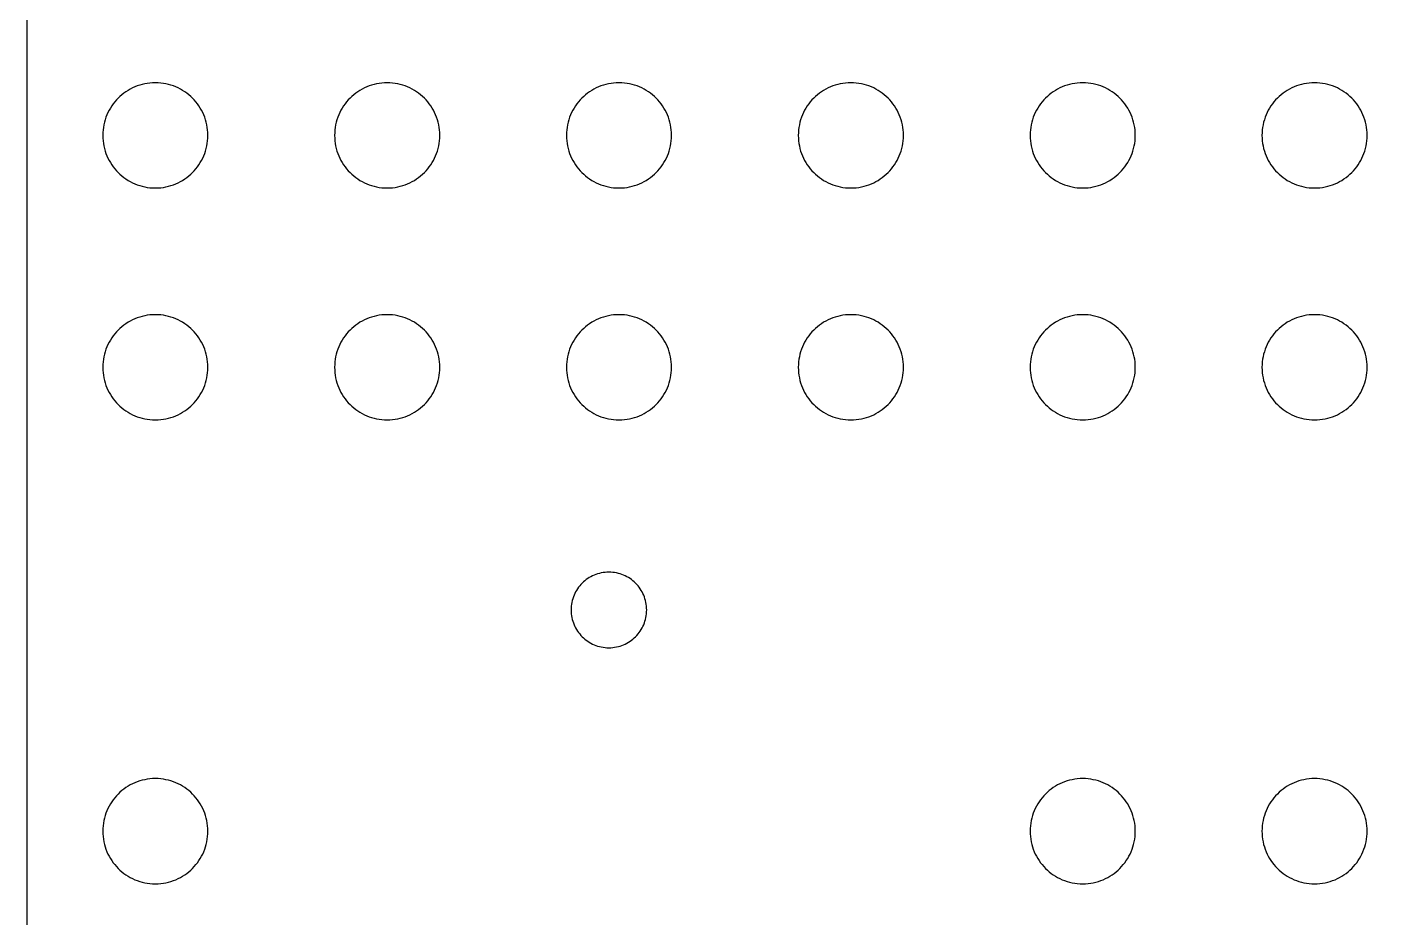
# Model space of a CAD drawing. Extents: x 90 to 207, y -141 to -38.
# Drawn here: x 90.46 to 132.01, y -92.12 to -65.04 of the extents above; entities that cross this region are included whole.
import ezdxf

# ---------------------------------------------------------------- set-up
doc = ezdxf.new("R2010")
doc.units = 0
doc.layers.add('LIVELLO_1', color=7, linetype='CONTINUOUS')

# ---------------------------------------------------------------- blocks, each defined once
blk = doc.blocks.new('BLOCK_4')
at = {"layer": 'LIVELLO_1', "color": 250}
for points in [[(95.955, -89.489), (95.955, -89.6), (95.944, -89.708), (95.923, -89.812), (95.902, -89.916), (95.87, -90.016), (95.83, -90.112), (95.789, -90.208), (95.74, -90.299), (95.682, -90.384), (95.625, -90.469), (95.559, -90.548), (95.487, -90.621), (95.414, -90.693), (95.335, -90.759), (95.25, -90.816), (95.165, -90.874), (95.074, -90.923), (94.978, -90.964), (94.883, -91.004), (94.782, -91.035), (94.678, -91.057), (94.574, -91.078), (94.466, -91.089), (94.355, -91.089), (94.245, -91.089), (94.137, -91.078), (94.033, -91.057), (93.929, -91.035), (93.828, -91.004), (93.733, -90.964), (93.637, -90.923), (93.546, -90.874), (93.461, -90.816), (93.376, -90.759), (93.296, -90.693), (93.224, -90.621), (93.152, -90.548), (93.086, -90.469), (93.029, -90.384), (92.971, -90.299), (92.922, -90.208), (92.881, -90.112), (92.841, -90.016), (92.809, -89.916), (92.788, -89.812), (92.767, -89.708), (92.755, -89.6), (92.755, -89.489), (92.755, -89.379), (92.767, -89.271), (92.788, -89.167), (92.809, -89.063), (92.841, -88.962), (92.881, -88.866), (92.922, -88.771), (92.971, -88.68), (93.029, -88.595), (93.086, -88.51), (93.152, -88.43), (93.224, -88.358), (93.296, -88.286), (93.376, -88.22), (93.461, -88.163), (93.546, -88.105), (93.637, -88.055), (93.733, -88.015), (93.828, -87.975), (93.929, -87.943), (94.033, -87.922), (94.137, -87.9), (94.245, -87.889), (94.355, -87.889), (94.466, -87.889), (94.574, -87.9), (94.678, -87.922), (94.782, -87.943), (94.883, -87.975), (94.978, -88.015), (95.074, -88.055), (95.165, -88.105), (95.25, -88.163), (95.335, -88.22), (95.414, -88.286), (95.487, -88.358), (95.559, -88.43), (95.625, -88.51), (95.682, -88.595), (95.74, -88.68), (95.789, -88.771), (95.83, -88.866), (95.87, -88.962), (95.902, -89.063), (95.923, -89.167), (95.944, -89.271), (95.955, -89.379), (95.955, -89.489)], [(124.178, -89.489), (124.178, -89.6), (124.166, -89.708), (124.145, -89.812), (124.124, -89.916), (124.092, -90.016), (124.052, -90.112), (124.011, -90.208), (123.962, -90.299), (123.904, -90.384), (123.847, -90.469), (123.781, -90.548), (123.709, -90.621), (123.637, -90.693), (123.557, -90.759), (123.472, -90.816), (123.387, -90.874), (123.296, -90.923), (123.2, -90.964), (123.105, -91.004), (123.004, -91.035), (122.9, -91.057), (122.796, -91.078), (122.688, -91.089), (122.578, -91.089), (122.467, -91.089), (122.359, -91.078), (122.255, -91.057), (122.151, -91.035), (122.051, -91.004), (121.955, -90.964), (121.859, -90.923), (121.768, -90.874), (121.683, -90.816), (121.598, -90.759), (121.519, -90.693), (121.446, -90.621), (121.374, -90.548), (121.308, -90.469), (121.251, -90.384), (121.193, -90.299), (121.144, -90.208), (121.103, -90.112), (121.063, -90.016), (121.031, -89.916), (121.01, -89.812), (120.989, -89.708), (120.978, -89.6), (120.978, -89.489), (120.978, -89.379), (120.989, -89.271), (121.01, -89.167), (121.031, -89.063), (121.063, -88.962), (121.103, -88.866), (121.144, -88.771), (121.193, -88.68), (121.251, -88.595), (121.308, -88.51), (121.374, -88.43), (121.446, -88.358), (121.519, -88.286), (121.598, -88.22), (121.683, -88.163), (121.768, -88.105), (121.859, -88.055), (121.955, -88.015), (122.051, -87.975), (122.151, -87.943), (122.255, -87.922), (122.359, -87.9), (122.467, -87.889), (122.578, -87.889), (122.688, -87.889), (122.796, -87.9), (122.9, -87.922), (123.004, -87.943), (123.105, -87.975), (123.2, -88.015), (123.296, -88.055), (123.387, -88.105), (123.472, -88.163), (123.557, -88.22), (123.637, -88.286), (123.709, -88.358), (123.781, -88.43), (123.847, -88.51), (123.904, -88.595), (123.962, -88.68), (124.011, -88.771), (124.052, -88.866), (124.092, -88.962), (124.124, -89.063), (124.145, -89.167), (124.166, -89.271), (124.178, -89.379), (124.178, -89.489)], [(131.233, -89.489), (131.233, -89.6), (131.222, -89.708), (131.201, -89.812), (131.179, -89.916), (131.148, -90.016), (131.107, -90.112), (131.067, -90.208), (131.017, -90.299), (130.96, -90.384), (130.902, -90.469), (130.837, -90.548), (130.765, -90.621), (130.692, -90.693), (130.613, -90.759), (130.528, -90.816), (130.443, -90.874), (130.352, -90.923), (130.256, -90.964), (130.16, -91.004), (130.06, -91.035), (129.956, -91.057), (129.851, -91.078), (129.744, -91.089), (129.633, -91.089), (129.523, -91.089), (129.415, -91.078), (129.311, -91.057), (129.207, -91.035), (129.106, -91.004), (129.01, -90.964), (128.915, -90.923), (128.824, -90.874), (128.739, -90.816), (128.654, -90.759), (128.574, -90.693), (128.502, -90.621), (128.429, -90.548), (128.364, -90.469), (128.306, -90.384), (128.249, -90.299), (128.199, -90.208), (128.159, -90.112), (128.118, -90.016), (128.087, -89.916), (128.066, -89.812), (128.044, -89.708), (128.033, -89.6), (128.033, -89.489), (128.033, -89.379), (128.044, -89.271), (128.066, -89.167), (128.087, -89.063), (128.118, -88.962), (128.159, -88.866), (128.199, -88.771), (128.249, -88.68), (128.306, -88.595), (128.364, -88.51), (128.429, -88.43), (128.502, -88.358), (128.574, -88.286), (128.654, -88.22), (128.739, -88.163), (128.824, -88.105), (128.915, -88.055), (129.01, -88.015), (129.106, -87.975), (129.207, -87.943), (129.311, -87.922), (129.415, -87.9), (129.523, -87.889), (129.633, -87.889), (129.744, -87.889), (129.851, -87.9), (129.956, -87.922), (130.06, -87.943), (130.16, -87.975), (130.256, -88.015), (130.352, -88.055), (130.443, -88.105), (130.528, -88.163), (130.613, -88.22), (130.692, -88.286), (130.765, -88.358), (130.837, -88.43), (130.902, -88.51), (130.96, -88.595), (131.017, -88.68), (131.067, -88.771), (131.107, -88.866), (131.148, -88.962), (131.179, -89.063), (131.201, -89.167), (131.222, -89.271), (131.233, -89.379), (131.233, -89.489)]]:
    blk.add_open_spline(points, degree=3, knots=[0, 0, 0, 0, 1, 1, 1, 2, 2, 2, 3, 3, 3, 4, 4, 4, 5, 5, 5, 6, 6, 6, 7, 7, 7, 8, 8, 8, 9, 9, 9, 10, 10, 10, 11, 11, 11, 12, 12, 12, 13, 13, 13, 14, 14, 14, 15, 15, 15, 16, 16, 16, 17, 17, 17, 18, 18, 18, 19, 19, 19, 20, 20, 20, 21, 21, 21, 22, 22, 22, 23, 23, 23, 24, 24, 24, 25, 25, 25, 26, 26, 26, 27, 27, 27, 28, 28, 28, 29, 29, 29, 30, 30, 30, 31, 31, 31, 32, 32, 32, 32], dxfattribs=at)

msp = doc.modelspace()

# ---------------------------------------------------------------- linework, layer by layer
at = {"layer": 'LIVELLO_1', "color": 250}
for points, knots in [([(206.541, -60.171), (206.541, -59.484), (206.471, -58.812), (206.337, -58.163), (206.203, -57.513), (206.006, -56.886), (205.752, -56.288), (205.498, -55.691), (205.187, -55.122), (204.827, -54.59), (204.467, -54.058), (204.056, -53.562), (203.603, -53.109), (203.15, -52.656), (202.654, -52.246), (202.122, -51.885), (201.59, -51.525), (201.021, -51.214), (200.424, -50.96), (199.826, -50.706), (199.199, -50.509), (198.55, -50.375), (197.9, -50.242), (197.228, -50.171), (196.541, -50.171), (196.541, -50.171), (196.442, -50.171), (196.442, -50.171), (196.442, -50.171), (196.343, -50.171), (196.343, -50.171), (196.343, -50.171), (196.244, -50.171), (196.244, -50.171), (196.244, -50.171), (196.145, -50.171), (196.145, -50.171), (196.145, -50.171), (196.046, -50.171), (196.046, -50.171), (196.046, -50.171), (195.947, -50.171), (195.947, -50.171), (195.947, -50.171), (195.848, -50.171), (195.848, -50.171), (195.848, -50.171), (195.749, -50.171), (195.749, -50.171), (195.061, -50.171), (194.389, -50.128), (193.74, -50.047), (193.09, -49.965), (192.463, -49.844), (191.866, -49.689), (191.268, -49.534), (190.7, -49.344), (190.168, -49.124), (189.635, -48.904), (189.139, -48.653), (188.686, -48.377), (188.233, -48.1), (187.823, -47.797), (187.463, -47.472), (187.102, -47.146), (186.792, -46.799), (186.538, -46.434), (186.284, -46.069), (186.087, -45.686), (185.953, -45.289), (185.819, -44.892), (185.749, -44.482), (185.749, -44.062), (185.749, -43.642), (185.678, -43.231), (185.545, -42.834), (185.411, -42.438), (185.213, -42.055), (184.96, -41.69), (184.706, -41.324), (184.395, -40.977), (184.035, -40.652), (183.674, -40.327), (183.264, -40.024), (182.811, -39.747), (182.358, -39.47), (181.862, -39.219), (181.33, -38.999), (180.797, -38.779), (180.229, -38.589), (179.631, -38.434), (179.034, -38.279), (178.407, -38.159), (177.757, -38.077), (177.108, -37.995), (176.436, -37.952), (175.749, -37.952), (175.749, -37.952), (168.937, -37.952), (168.937, -37.952), (168.937, -37.952), (162.124, -37.952), (162.124, -37.952), (162.124, -37.952), (155.312, -37.952), (155.312, -37.952), (155.312, -37.952), (148.5, -37.952), (148.5, -37.952), (148.5, -37.952), (141.688, -37.952), (141.688, -37.952), (141.688, -37.952), (134.876, -37.952), (134.876, -37.952), (134.876, -37.952), (128.064, -37.952), (128.064, -37.952), (128.064, -37.952), (121.251, -37.952), (121.251, -37.952), (120.564, -37.952), (119.892, -37.995), (119.243, -38.077), (118.593, -38.159), (117.966, -38.279), (117.369, -38.434), (116.771, -38.589), (116.203, -38.779), (115.67, -38.999), (115.138, -39.219), (114.642, -39.47), (114.189, -39.747), (113.736, -40.024), (113.326, -40.327), (112.965, -40.652), (112.605, -40.977), (112.294, -41.324), (112.04, -41.69), (111.787, -42.055), (111.589, -42.438), (111.456, -42.834), (111.322, -43.231), (111.251, -43.642), (111.251, -44.062), (111.251, -44.482), (111.181, -44.892), (111.047, -45.289), (110.914, -45.686), (110.716, -46.069), (110.462, -46.434), (110.208, -46.799), (109.898, -47.146), (109.538, -47.472), (109.177, -47.797), (108.767, -48.1), (108.314, -48.377), (107.861, -48.653), (107.365, -48.904), (106.832, -49.124), (106.3, -49.344), (105.732, -49.534), (105.134, -49.689), (104.537, -49.844), (103.91, -49.965), (103.26, -50.047), (102.611, -50.128), (101.939, -50.171), (101.251, -50.171), (101.251, -50.171), (101.152, -50.171), (101.152, -50.171), (101.152, -50.171), (101.053, -50.171), (101.053, -50.171), (101.053, -50.171), (100.954, -50.171), (100.954, -50.171), (100.954, -50.171), (100.855, -50.171), (100.855, -50.171), (100.855, -50.171), (100.756, -50.171), (100.756, -50.171), (100.756, -50.171), (100.657, -50.171), (100.657, -50.171), (100.657, -50.171), (100.558, -50.171), (100.558, -50.171), (100.558, -50.171), (100.459, -50.171), (100.459, -50.171), (99.772, -50.171), (99.1, -50.242), (98.45, -50.375), (97.801, -50.509), (97.174, -50.706), (96.576, -50.96), (95.979, -51.214), (95.41, -51.525), (94.878, -51.885), (94.346, -52.246), (93.85, -52.656), (93.397, -53.109), (92.944, -53.562), (92.533, -54.058), (92.173, -54.59), (91.813, -55.122), (91.502, -55.691), (91.248, -56.288), (90.994, -56.886), (90.797, -57.513), (90.663, -58.163), (90.53, -58.812), (90.459, -59.484), (90.459, -60.171), (90.459, -60.171), (90.459, -67.796), (90.459, -67.796), (90.459, -67.796), (90.459, -75.422), (90.459, -75.422), (90.459, -75.422), (90.459, -83.047), (90.459, -83.047), (90.459, -83.047), (90.459, -90.672), (90.459, -90.672), (90.459, -90.672), (90.459, -98.297), (90.459, -98.297), (90.459, -98.297), (90.459, -105.922), (90.459, -105.922), (90.459, -105.922), (90.459, -113.547), (90.459, -113.547), (90.459, -113.547), (90.459, -121.172), (90.459, -121.172), (90.459, -121.86), (90.53, -122.532), (90.663, -123.181), (90.797, -123.83), (90.994, -124.457), (91.248, -125.055), (91.502, -125.653), (91.813, -126.221), (92.173, -126.753), (92.533, -127.286), (92.944, -127.782), (93.397, -128.235), (93.85, -128.688), (94.346, -129.098), (94.878, -129.458), (95.41, -129.819), (95.979, -130.129), (96.576, -130.383), (97.174, -130.637), (97.801, -130.834), (98.45, -130.968), (99.1, -131.102), (99.772, -131.172), (100.459, -131.172), (100.459, -131.172), (100.558, -131.172), (100.558, -131.172), (100.558, -131.172), (100.657, -131.172), (100.657, -131.172), (100.657, -131.172), (100.756, -131.172), (100.756, -131.172), (100.756, -131.172), (100.855, -131.172), (100.855, -131.172), (100.855, -131.172), (100.954, -131.172), (100.954, -131.172), (100.954, -131.172), (101.053, -131.172), (101.053, -131.172), (101.053, -131.172), (101.152, -131.172), (101.152, -131.172), (101.152, -131.172), (101.251, -131.172), (101.251, -131.172), (101.939, -131.172), (102.611, -131.207), (103.26, -131.273), (103.91, -131.339), (104.537, -131.436), (105.134, -131.561), (105.732, -131.686), (106.3, -131.839), (106.832, -132.017), (107.365, -132.194), (107.861, -132.396), (108.314, -132.62), (108.767, -132.843), (109.177, -133.087), (109.538, -133.349), (109.898, -133.612), (110.208, -133.892), (110.462, -134.186), (110.716, -134.481), (110.914, -134.79), (111.047, -135.11), (111.181, -135.43), (111.251, -135.761), (111.251, -136.099), (111.251, -136.438), (111.322, -136.769), (111.456, -137.089), (111.589, -137.409), (111.787, -137.718), (112.04, -138.012), (112.294, -138.307), (112.605, -138.587), (112.965, -138.849), (113.326, -139.111), (113.736, -139.356), (114.189, -139.579), (114.642, -139.802), (115.138, -140.004), (115.67, -140.182), (116.203, -140.359), (116.771, -140.512), (117.369, -140.638), (117.966, -140.763), (118.593, -140.86), (119.243, -140.926), (119.892, -140.992), (120.564, -141.026), (121.251, -141.026), (121.251, -141.026), (128.064, -141.026), (128.064, -141.026), (128.064, -141.026), (134.876, -141.026), (134.876, -141.026), (134.876, -141.026), (141.688, -141.026), (141.688, -141.026), (141.688, -141.026), (148.5, -141.026), (148.5, -141.026), (148.5, -141.026), (155.312, -141.026), (155.312, -141.026), (155.312, -141.026), (162.124, -141.026), (162.124, -141.026), (162.124, -141.026), (168.937, -141.026), (168.937, -141.026), (168.937, -141.026), (175.749, -141.026), (175.749, -141.026), (176.436, -141.026), (177.108, -140.992), (177.757, -140.926), (178.407, -140.86), (179.034, -140.763), (179.631, -140.638), (180.229, -140.512), (180.797, -140.359), (181.33, -140.182), (181.862, -140.004), (182.358, -139.802), (182.811, -139.579), (183.264, -139.356), (183.674, -139.111), (184.035, -138.849), (184.395, -138.587), (184.706, -138.307), (184.96, -138.012), (185.213, -137.718), (185.411, -137.409), (185.545, -137.089), (185.678, -136.769), (185.749, -136.438), (185.749, -136.099), (185.749, -135.761), (185.819, -135.43), (185.953, -135.11), (186.087, -134.79), (186.284, -134.481), (186.538, -134.186), (186.792, -133.892), (187.102, -133.612), (187.463, -133.349), (187.823, -133.087), (188.233, -132.843), (188.686, -132.62), (189.139, -132.396), (189.635, -132.194), (190.168, -132.017), (190.7, -131.839), (191.268, -131.686), (191.866, -131.561), (192.463, -131.436), (193.09, -131.339), (193.74, -131.273), (194.389, -131.207), (195.061, -131.172), (195.749, -131.172), (195.749, -131.172), (195.848, -131.172), (195.848, -131.172), (195.848, -131.172), (195.947, -131.172), (195.947, -131.172), (195.947, -131.172), (196.046, -131.172), (196.046, -131.172), (196.046, -131.172), (196.145, -131.172), (196.145, -131.172), (196.145, -131.172), (196.244, -131.172), (196.244, -131.172), (196.244, -131.172), (196.343, -131.172), (196.343, -131.172), (196.343, -131.172), (196.442, -131.172), (196.442, -131.172), (196.442, -131.172), (196.541, -131.172), (196.541, -131.172), (197.228, -131.172), (197.9, -131.102), (198.55, -130.968), (199.199, -130.834), (199.826, -130.637), (200.424, -130.383), (201.021, -130.129), (201.59, -129.819), (202.122, -129.458), (202.654, -129.098), (203.15, -128.688), (203.603, -128.235), (204.056, -127.782), (204.467, -127.286), (204.827, -126.753), (205.187, -126.221), (205.498, -125.653), (205.752, -125.055), (206.006, -124.457), (206.203, -123.83), (206.337, -123.181), (206.471, -122.532), (206.541, -121.86), (206.541, -121.172), (206.541, -121.172), (206.541, -113.547), (206.541, -113.547), (206.541, -113.547), (206.541, -105.922), (206.541, -105.922), (206.541, -105.922), (206.541, -98.297), (206.541, -98.297), (206.541, -98.297), (206.541, -90.672), (206.541, -90.672), (206.541, -90.672), (206.541, -83.047), (206.541, -83.047), (206.541, -83.047), (206.541, -75.422), (206.541, -75.422), (206.541, -75.422), (206.541, -67.796), (206.541, -67.796), (206.541, -67.796), (206.541, -60.171), (206.541, -60.171)], [0, 0, 0, 0, 1, 1, 1, 2, 2, 2, 3, 3, 3, 4, 4, 4, 5, 5, 5, 6, 6, 6, 7, 7, 7, 8, 8, 8, 9, 9, 9, 10, 10, 10, 11, 11, 11, 12, 12, 12, 13, 13, 13, 14, 14, 14, 15, 15, 15, 16, 16, 16, 17, 17, 17, 18, 18, 18, 19, 19, 19, 20, 20, 20, 21, 21, 21, 22, 22, 22, 23, 23, 23, 24, 24, 24, 25, 25, 25, 26, 26, 26, 27, 27, 27, 28, 28, 28, 29, 29, 29, 30, 30, 30, 31, 31, 31, 32, 32, 32, 33, 33, 33, 34, 34, 34, 35, 35, 35, 36, 36, 36, 37, 37, 37, 38, 38, 38, 39, 39, 39, 40, 40, 40, 41, 41, 41, 42, 42, 42, 43, 43, 43, 44, 44, 44, 45, 45, 45, 46, 46, 46, 47, 47, 47, 48, 48, 48, 49, 49, 49, 50, 50, 50, 51, 51, 51, 52, 52, 52, 53, 53, 53, 54, 54, 54, 55, 55, 55, 56, 56, 56, 57, 57, 57, 58, 58, 58, 59, 59, 59, 60, 60, 60, 61, 61, 61, 62, 62, 62, 63, 63, 63, 64, 64, 64, 65, 65, 65, 66, 66, 66, 67, 67, 67, 68, 68, 68, 69, 69, 69, 70, 70, 70, 71, 71, 71, 72, 72, 72, 73, 73, 73, 74, 74, 74, 75, 75, 75, 76, 76, 76, 77, 77, 77, 78, 78, 78, 79, 79, 79, 80, 80, 80, 81, 81, 81, 82, 82, 82, 83, 83, 83, 84, 84, 84, 85, 85, 85, 86, 86, 86, 87, 87, 87, 88, 88, 88, 89, 89, 89, 90, 90, 90, 91, 91, 91, 92, 92, 92, 93, 93, 93, 94, 94, 94, 95, 95, 95, 96, 96, 96, 97, 97, 97, 98, 98, 98, 99, 99, 99, 100, 100, 100, 101, 101, 101, 102, 102, 102, 103, 103, 103, 104, 104, 104, 105, 105, 105, 106, 106, 106, 107, 107, 107, 108, 108, 108, 109, 109, 109, 110, 110, 110, 111, 111, 111, 112, 112, 112, 113, 113, 113, 114, 114, 114, 115, 115, 115, 116, 116, 116, 117, 117, 117, 118, 118, 118, 119, 119, 119, 120, 120, 120, 121, 121, 121, 122, 122, 122, 123, 123, 123, 124, 124, 124, 125, 125, 125, 126, 126, 126, 127, 127, 127, 128, 128, 128, 129, 129, 129, 130, 130, 130, 131, 131, 131, 132, 132, 132, 133, 133, 133, 134, 134, 134, 135, 135, 135, 136, 136, 136, 137, 137, 137, 138, 138, 138, 139, 139, 139, 140, 140, 140, 141, 141, 141, 142, 142, 142, 143, 143, 143, 144, 144, 144, 145, 145, 145, 146, 146, 146, 147, 147, 147, 148, 148, 148, 149, 149, 149, 150, 150, 150, 151, 151, 151, 152, 152, 152, 153, 153, 153, 154, 154, 154, 155, 155, 155, 156, 156, 156, 157, 157, 157, 158, 158, 158, 159, 159, 159, 160, 160, 160, 160]), ([(95.955, -68.323), (95.955, -68.433), (95.944, -68.541), (95.923, -68.645), (95.902, -68.749), (95.87, -68.85), (95.83, -68.945), (95.789, -69.041), (95.74, -69.132), (95.682, -69.217), (95.625, -69.302), (95.559, -69.382), (95.487, -69.454), (95.414, -69.526), (95.335, -69.592), (95.25, -69.649), (95.165, -69.707), (95.074, -69.756), (94.978, -69.797), (94.883, -69.837), (94.782, -69.869), (94.678, -69.89), (94.574, -69.911), (94.466, -69.923), (94.355, -69.923), (94.245, -69.923), (94.137, -69.911), (94.033, -69.89), (93.929, -69.869), (93.828, -69.837), (93.733, -69.797), (93.637, -69.756), (93.546, -69.707), (93.461, -69.649), (93.376, -69.592), (93.296, -69.526), (93.224, -69.454), (93.152, -69.382), (93.086, -69.302), (93.029, -69.217), (92.971, -69.132), (92.922, -69.041), (92.881, -68.945), (92.841, -68.85), (92.809, -68.749), (92.788, -68.645), (92.767, -68.541), (92.755, -68.433), (92.755, -68.323), (92.755, -68.212), (92.767, -68.104), (92.788, -68), (92.809, -67.896), (92.841, -67.796), (92.881, -67.7), (92.922, -67.604), (92.971, -67.513), (93.029, -67.428), (93.086, -67.343), (93.152, -67.264), (93.224, -67.191), (93.296, -67.119), (93.376, -67.053), (93.461, -66.996), (93.546, -66.938), (93.637, -66.889), (93.733, -66.848), (93.828, -66.808), (93.929, -66.776), (94.033, -66.755), (94.137, -66.734), (94.245, -66.723), (94.355, -66.723), (94.466, -66.723), (94.574, -66.734), (94.678, -66.755), (94.782, -66.776), (94.883, -66.808), (94.978, -66.848), (95.074, -66.889), (95.165, -66.938), (95.25, -66.996), (95.335, -67.053), (95.414, -67.119), (95.487, -67.191), (95.559, -67.264), (95.625, -67.343), (95.682, -67.428), (95.74, -67.513), (95.789, -67.604), (95.83, -67.7), (95.87, -67.796), (95.902, -67.896), (95.923, -68), (95.944, -68.104), (95.955, -68.212), (95.955, -68.323)], [0, 0, 0, 0, 1, 1, 1, 2, 2, 2, 3, 3, 3, 4, 4, 4, 5, 5, 5, 6, 6, 6, 7, 7, 7, 8, 8, 8, 9, 9, 9, 10, 10, 10, 11, 11, 11, 12, 12, 12, 13, 13, 13, 14, 14, 14, 15, 15, 15, 16, 16, 16, 17, 17, 17, 18, 18, 18, 19, 19, 19, 20, 20, 20, 21, 21, 21, 22, 22, 22, 23, 23, 23, 24, 24, 24, 25, 25, 25, 26, 26, 26, 27, 27, 27, 28, 28, 28, 29, 29, 29, 30, 30, 30, 31, 31, 31, 32, 32, 32, 32]), ([(103.011, -68.323), (103.011, -68.433), (103, -68.541), (102.978, -68.645), (102.957, -68.749), (102.926, -68.85), (102.885, -68.945), (102.845, -69.041), (102.795, -69.132), (102.738, -69.217), (102.68, -69.302), (102.615, -69.382), (102.542, -69.454), (102.47, -69.526), (102.391, -69.592), (102.306, -69.649), (102.22, -69.707), (102.129, -69.756), (102.034, -69.797), (101.938, -69.837), (101.838, -69.869), (101.733, -69.89), (101.629, -69.911), (101.521, -69.923), (101.411, -69.923), (101.301, -69.923), (101.193, -69.911), (101.089, -69.89), (100.984, -69.869), (100.884, -69.837), (100.788, -69.797), (100.692, -69.756), (100.602, -69.707), (100.516, -69.649), (100.431, -69.592), (100.352, -69.526), (100.28, -69.454), (100.207, -69.382), (100.142, -69.302), (100.084, -69.217), (100.027, -69.132), (99.977, -69.041), (99.937, -68.945), (99.896, -68.85), (99.865, -68.749), (99.843, -68.645), (99.822, -68.541), (99.811, -68.433), (99.811, -68.323), (99.811, -68.212), (99.822, -68.104), (99.843, -68), (99.865, -67.896), (99.896, -67.796), (99.937, -67.7), (99.977, -67.604), (100.027, -67.513), (100.084, -67.428), (100.142, -67.343), (100.207, -67.264), (100.28, -67.191), (100.352, -67.119), (100.431, -67.053), (100.516, -66.996), (100.602, -66.938), (100.692, -66.889), (100.788, -66.848), (100.884, -66.808), (100.984, -66.776), (101.089, -66.755), (101.193, -66.734), (101.301, -66.723), (101.411, -66.723), (101.521, -66.723), (101.629, -66.734), (101.733, -66.755), (101.838, -66.776), (101.938, -66.808), (102.034, -66.848), (102.129, -66.889), (102.22, -66.938), (102.306, -66.996), (102.391, -67.053), (102.47, -67.119), (102.542, -67.191), (102.615, -67.264), (102.68, -67.343), (102.738, -67.428), (102.795, -67.513), (102.845, -67.604), (102.885, -67.7), (102.926, -67.796), (102.957, -67.896), (102.978, -68), (103, -68.104), (103.011, -68.212), (103.011, -68.323)], [0, 0, 0, 0, 1, 1, 1, 2, 2, 2, 3, 3, 3, 4, 4, 4, 5, 5, 5, 6, 6, 6, 7, 7, 7, 8, 8, 8, 9, 9, 9, 10, 10, 10, 11, 11, 11, 12, 12, 12, 13, 13, 13, 14, 14, 14, 15, 15, 15, 16, 16, 16, 17, 17, 17, 18, 18, 18, 19, 19, 19, 20, 20, 20, 21, 21, 21, 22, 22, 22, 23, 23, 23, 24, 24, 24, 25, 25, 25, 26, 26, 26, 27, 27, 27, 28, 28, 28, 29, 29, 29, 30, 30, 30, 31, 31, 31, 32, 32, 32, 32]), ([(110.067, -68.323), (110.067, -68.433), (110.055, -68.541), (110.034, -68.645), (110.013, -68.749), (109.981, -68.85), (109.941, -68.945), (109.9, -69.041), (109.851, -69.132), (109.793, -69.217), (109.736, -69.302), (109.67, -69.382), (109.598, -69.454), (109.526, -69.526), (109.446, -69.592), (109.361, -69.649), (109.276, -69.707), (109.185, -69.756), (109.089, -69.797), (108.994, -69.837), (108.893, -69.869), (108.789, -69.89), (108.685, -69.911), (108.577, -69.923), (108.467, -69.923), (108.356, -69.923), (108.248, -69.911), (108.144, -69.89), (108.04, -69.869), (107.939, -69.837), (107.844, -69.797), (107.748, -69.756), (107.657, -69.707), (107.572, -69.649), (107.487, -69.592), (107.408, -69.526), (107.335, -69.454), (107.263, -69.382), (107.197, -69.302), (107.14, -69.217), (107.082, -69.132), (107.033, -69.041), (106.992, -68.945), (106.952, -68.85), (106.92, -68.749), (106.899, -68.645), (106.878, -68.541), (106.867, -68.433), (106.867, -68.323), (106.867, -68.212), (106.878, -68.104), (106.899, -68), (106.92, -67.896), (106.952, -67.796), (106.992, -67.7), (107.033, -67.604), (107.082, -67.513), (107.14, -67.428), (107.197, -67.343), (107.263, -67.264), (107.335, -67.191), (107.408, -67.119), (107.487, -67.053), (107.572, -66.996), (107.657, -66.938), (107.748, -66.889), (107.844, -66.848), (107.939, -66.808), (108.04, -66.776), (108.144, -66.755), (108.248, -66.734), (108.356, -66.723), (108.467, -66.723), (108.577, -66.723), (108.685, -66.734), (108.789, -66.755), (108.893, -66.776), (108.994, -66.808), (109.089, -66.848), (109.185, -66.889), (109.276, -66.938), (109.361, -66.996), (109.446, -67.053), (109.526, -67.119), (109.598, -67.191), (109.67, -67.264), (109.736, -67.343), (109.793, -67.428), (109.851, -67.513), (109.9, -67.604), (109.941, -67.7), (109.981, -67.796), (110.013, -67.896), (110.034, -68), (110.055, -68.104), (110.067, -68.212), (110.067, -68.323)], [0, 0, 0, 0, 1, 1, 1, 2, 2, 2, 3, 3, 3, 4, 4, 4, 5, 5, 5, 6, 6, 6, 7, 7, 7, 8, 8, 8, 9, 9, 9, 10, 10, 10, 11, 11, 11, 12, 12, 12, 13, 13, 13, 14, 14, 14, 15, 15, 15, 16, 16, 16, 17, 17, 17, 18, 18, 18, 19, 19, 19, 20, 20, 20, 21, 21, 21, 22, 22, 22, 23, 23, 23, 24, 24, 24, 25, 25, 25, 26, 26, 26, 27, 27, 27, 28, 28, 28, 29, 29, 29, 30, 30, 30, 31, 31, 31, 32, 32, 32, 32]), ([(117.122, -68.323), (117.122, -68.433), (117.111, -68.541), (117.09, -68.645), (117.068, -68.749), (117.037, -68.85), (116.996, -68.945), (116.956, -69.041), (116.906, -69.132), (116.849, -69.217), (116.791, -69.302), (116.726, -69.382), (116.653, -69.454), (116.581, -69.526), (116.502, -69.592), (116.417, -69.649), (116.332, -69.707), (116.241, -69.756), (116.145, -69.797), (116.049, -69.837), (115.949, -69.869), (115.845, -69.89), (115.74, -69.911), (115.633, -69.923), (115.522, -69.923), (115.412, -69.923), (115.304, -69.911), (115.2, -69.89), (115.095, -69.869), (114.995, -69.837), (114.899, -69.797), (114.804, -69.756), (114.713, -69.707), (114.628, -69.649), (114.542, -69.592), (114.463, -69.526), (114.391, -69.454), (114.318, -69.382), (114.253, -69.302), (114.195, -69.217), (114.138, -69.132), (114.088, -69.041), (114.048, -68.945), (114.007, -68.85), (113.976, -68.749), (113.955, -68.645), (113.933, -68.541), (113.922, -68.433), (113.922, -68.323), (113.922, -68.212), (113.933, -68.104), (113.955, -68), (113.976, -67.896), (114.007, -67.796), (114.048, -67.7), (114.088, -67.604), (114.138, -67.513), (114.195, -67.428), (114.253, -67.343), (114.318, -67.264), (114.391, -67.191), (114.463, -67.119), (114.542, -67.053), (114.628, -66.996), (114.713, -66.938), (114.804, -66.889), (114.899, -66.848), (114.995, -66.808), (115.095, -66.776), (115.2, -66.755), (115.304, -66.734), (115.412, -66.723), (115.522, -66.723), (115.633, -66.723), (115.74, -66.734), (115.845, -66.755), (115.949, -66.776), (116.049, -66.808), (116.145, -66.848), (116.241, -66.889), (116.332, -66.938), (116.417, -66.996), (116.502, -67.053), (116.581, -67.119), (116.653, -67.191), (116.726, -67.264), (116.791, -67.343), (116.849, -67.428), (116.906, -67.513), (116.956, -67.604), (116.996, -67.7), (117.037, -67.796), (117.068, -67.896), (117.09, -68), (117.111, -68.104), (117.122, -68.212), (117.122, -68.323)], [0, 0, 0, 0, 1, 1, 1, 2, 2, 2, 3, 3, 3, 4, 4, 4, 5, 5, 5, 6, 6, 6, 7, 7, 7, 8, 8, 8, 9, 9, 9, 10, 10, 10, 11, 11, 11, 12, 12, 12, 13, 13, 13, 14, 14, 14, 15, 15, 15, 16, 16, 16, 17, 17, 17, 18, 18, 18, 19, 19, 19, 20, 20, 20, 21, 21, 21, 22, 22, 22, 23, 23, 23, 24, 24, 24, 25, 25, 25, 26, 26, 26, 27, 27, 27, 28, 28, 28, 29, 29, 29, 30, 30, 30, 31, 31, 31, 32, 32, 32, 32]), ([(124.178, -68.323), (124.178, -68.433), (124.166, -68.541), (124.145, -68.645), (124.124, -68.749), (124.092, -68.85), (124.052, -68.945), (124.011, -69.041), (123.962, -69.132), (123.904, -69.217), (123.847, -69.302), (123.781, -69.382), (123.709, -69.454), (123.637, -69.526), (123.557, -69.592), (123.472, -69.649), (123.387, -69.707), (123.296, -69.756), (123.2, -69.797), (123.105, -69.837), (123.004, -69.869), (122.9, -69.89), (122.796, -69.911), (122.688, -69.923), (122.578, -69.923), (122.467, -69.923), (122.359, -69.911), (122.255, -69.89), (122.151, -69.869), (122.051, -69.837), (121.955, -69.797), (121.859, -69.756), (121.768, -69.707), (121.683, -69.649), (121.598, -69.592), (121.519, -69.526), (121.446, -69.454), (121.374, -69.382), (121.308, -69.302), (121.251, -69.217), (121.193, -69.132), (121.144, -69.041), (121.103, -68.945), (121.063, -68.85), (121.031, -68.749), (121.01, -68.645), (120.989, -68.541), (120.978, -68.433), (120.978, -68.323), (120.978, -68.212), (120.989, -68.104), (121.01, -68), (121.031, -67.896), (121.063, -67.796), (121.103, -67.7), (121.144, -67.604), (121.193, -67.513), (121.251, -67.428), (121.308, -67.343), (121.374, -67.264), (121.446, -67.191), (121.519, -67.119), (121.598, -67.053), (121.683, -66.996), (121.768, -66.938), (121.859, -66.889), (121.955, -66.848), (122.051, -66.808), (122.151, -66.776), (122.255, -66.755), (122.359, -66.734), (122.467, -66.723), (122.578, -66.723), (122.688, -66.723), (122.796, -66.734), (122.9, -66.755), (123.004, -66.776), (123.105, -66.808), (123.2, -66.848), (123.296, -66.889), (123.387, -66.938), (123.472, -66.996), (123.557, -67.053), (123.637, -67.119), (123.709, -67.191), (123.781, -67.264), (123.847, -67.343), (123.904, -67.428), (123.962, -67.513), (124.011, -67.604), (124.052, -67.7), (124.092, -67.796), (124.124, -67.896), (124.145, -68), (124.166, -68.104), (124.178, -68.212), (124.178, -68.323)], [0, 0, 0, 0, 1, 1, 1, 2, 2, 2, 3, 3, 3, 4, 4, 4, 5, 5, 5, 6, 6, 6, 7, 7, 7, 8, 8, 8, 9, 9, 9, 10, 10, 10, 11, 11, 11, 12, 12, 12, 13, 13, 13, 14, 14, 14, 15, 15, 15, 16, 16, 16, 17, 17, 17, 18, 18, 18, 19, 19, 19, 20, 20, 20, 21, 21, 21, 22, 22, 22, 23, 23, 23, 24, 24, 24, 25, 25, 25, 26, 26, 26, 27, 27, 27, 28, 28, 28, 29, 29, 29, 30, 30, 30, 31, 31, 31, 32, 32, 32, 32]), ([(131.233, -68.323), (131.233, -68.433), (131.222, -68.541), (131.201, -68.645), (131.179, -68.749), (131.148, -68.85), (131.107, -68.945), (131.067, -69.041), (131.017, -69.132), (130.96, -69.217), (130.902, -69.302), (130.837, -69.382), (130.765, -69.454), (130.692, -69.526), (130.613, -69.592), (130.528, -69.649), (130.443, -69.707), (130.352, -69.756), (130.256, -69.797), (130.16, -69.837), (130.06, -69.869), (129.956, -69.89), (129.851, -69.911), (129.744, -69.923), (129.633, -69.923), (129.523, -69.923), (129.415, -69.911), (129.311, -69.89), (129.207, -69.869), (129.106, -69.837), (129.01, -69.797), (128.915, -69.756), (128.824, -69.707), (128.739, -69.649), (128.654, -69.592), (128.574, -69.526), (128.502, -69.454), (128.429, -69.382), (128.364, -69.302), (128.306, -69.217), (128.249, -69.132), (128.199, -69.041), (128.159, -68.945), (128.118, -68.85), (128.087, -68.749), (128.066, -68.645), (128.044, -68.541), (128.033, -68.433), (128.033, -68.323), (128.033, -68.212), (128.044, -68.104), (128.066, -68), (128.087, -67.896), (128.118, -67.796), (128.159, -67.7), (128.199, -67.604), (128.249, -67.513), (128.306, -67.428), (128.364, -67.343), (128.429, -67.264), (128.502, -67.191), (128.574, -67.119), (128.654, -67.053), (128.739, -66.996), (128.824, -66.938), (128.915, -66.889), (129.01, -66.848), (129.106, -66.808), (129.207, -66.776), (129.311, -66.755), (129.415, -66.734), (129.523, -66.723), (129.633, -66.723), (129.744, -66.723), (129.851, -66.734), (129.956, -66.755), (130.06, -66.776), (130.16, -66.808), (130.256, -66.848), (130.352, -66.889), (130.443, -66.938), (130.528, -66.996), (130.613, -67.053), (130.692, -67.119), (130.765, -67.191), (130.837, -67.264), (130.902, -67.343), (130.96, -67.428), (131.017, -67.513), (131.067, -67.604), (131.107, -67.7), (131.148, -67.796), (131.179, -67.896), (131.201, -68), (131.222, -68.104), (131.233, -68.212), (131.233, -68.323)], [0, 0, 0, 0, 1, 1, 1, 2, 2, 2, 3, 3, 3, 4, 4, 4, 5, 5, 5, 6, 6, 6, 7, 7, 7, 8, 8, 8, 9, 9, 9, 10, 10, 10, 11, 11, 11, 12, 12, 12, 13, 13, 13, 14, 14, 14, 15, 15, 15, 16, 16, 16, 17, 17, 17, 18, 18, 18, 19, 19, 19, 20, 20, 20, 21, 21, 21, 22, 22, 22, 23, 23, 23, 24, 24, 24, 25, 25, 25, 26, 26, 26, 27, 27, 27, 28, 28, 28, 29, 29, 29, 30, 30, 30, 31, 31, 31, 32, 32, 32, 32]), ([(95.955, -75.378), (95.955, -75.489), (95.944, -75.596), (95.923, -75.701), (95.902, -75.805), (95.87, -75.905), (95.83, -76.001), (95.789, -76.097), (95.74, -76.188), (95.682, -76.273), (95.625, -76.358), (95.559, -76.437), (95.487, -76.51), (95.414, -76.582), (95.335, -76.647), (95.25, -76.705), (95.165, -76.762), (95.074, -76.812), (94.978, -76.852), (94.883, -76.893), (94.782, -76.924), (94.678, -76.946), (94.574, -76.967), (94.466, -76.978), (94.355, -76.978), (94.245, -76.978), (94.137, -76.967), (94.033, -76.946), (93.929, -76.924), (93.828, -76.893), (93.733, -76.852), (93.637, -76.812), (93.546, -76.762), (93.461, -76.705), (93.376, -76.647), (93.296, -76.582), (93.224, -76.51), (93.152, -76.437), (93.086, -76.358), (93.029, -76.273), (92.971, -76.188), (92.922, -76.097), (92.881, -76.001), (92.841, -75.905), (92.809, -75.805), (92.788, -75.701), (92.767, -75.596), (92.755, -75.489), (92.755, -75.378), (92.755, -75.268), (92.767, -75.16), (92.788, -75.056), (92.809, -74.952), (92.841, -74.851), (92.881, -74.755), (92.922, -74.66), (92.971, -74.569), (93.029, -74.484), (93.086, -74.398), (93.152, -74.319), (93.224, -74.247), (93.296, -74.174), (93.376, -74.109), (93.461, -74.051), (93.546, -73.994), (93.637, -73.944), (93.733, -73.904), (93.828, -73.863), (93.929, -73.832), (94.033, -73.811), (94.137, -73.789), (94.245, -73.778), (94.355, -73.778), (94.466, -73.778), (94.574, -73.789), (94.678, -73.811), (94.782, -73.832), (94.883, -73.863), (94.978, -73.904), (95.074, -73.944), (95.165, -73.994), (95.25, -74.051), (95.335, -74.109), (95.414, -74.174), (95.487, -74.247), (95.559, -74.319), (95.625, -74.398), (95.682, -74.484), (95.74, -74.569), (95.789, -74.66), (95.83, -74.755), (95.87, -74.851), (95.902, -74.952), (95.923, -75.056), (95.944, -75.16), (95.955, -75.268), (95.955, -75.378)], [0, 0, 0, 0, 1, 1, 1, 2, 2, 2, 3, 3, 3, 4, 4, 4, 5, 5, 5, 6, 6, 6, 7, 7, 7, 8, 8, 8, 9, 9, 9, 10, 10, 10, 11, 11, 11, 12, 12, 12, 13, 13, 13, 14, 14, 14, 15, 15, 15, 16, 16, 16, 17, 17, 17, 18, 18, 18, 19, 19, 19, 20, 20, 20, 21, 21, 21, 22, 22, 22, 23, 23, 23, 24, 24, 24, 25, 25, 25, 26, 26, 26, 27, 27, 27, 28, 28, 28, 29, 29, 29, 30, 30, 30, 31, 31, 31, 32, 32, 32, 32]), ([(103.011, -75.378), (103.011, -75.489), (103, -75.596), (102.978, -75.701), (102.957, -75.805), (102.926, -75.905), (102.885, -76.001), (102.845, -76.097), (102.795, -76.188), (102.738, -76.273), (102.68, -76.358), (102.615, -76.437), (102.542, -76.51), (102.47, -76.582), (102.391, -76.647), (102.306, -76.705), (102.22, -76.762), (102.129, -76.812), (102.034, -76.852), (101.938, -76.893), (101.838, -76.924), (101.733, -76.946), (101.629, -76.967), (101.521, -76.978), (101.411, -76.978), (101.301, -76.978), (101.193, -76.967), (101.089, -76.946), (100.984, -76.924), (100.884, -76.893), (100.788, -76.852), (100.692, -76.812), (100.602, -76.762), (100.516, -76.705), (100.431, -76.647), (100.352, -76.582), (100.28, -76.51), (100.207, -76.437), (100.142, -76.358), (100.084, -76.273), (100.027, -76.188), (99.977, -76.097), (99.937, -76.001), (99.896, -75.905), (99.865, -75.805), (99.843, -75.701), (99.822, -75.596), (99.811, -75.489), (99.811, -75.378), (99.811, -75.268), (99.822, -75.16), (99.843, -75.056), (99.865, -74.952), (99.896, -74.851), (99.937, -74.755), (99.977, -74.66), (100.027, -74.569), (100.084, -74.484), (100.142, -74.398), (100.207, -74.319), (100.28, -74.247), (100.352, -74.174), (100.431, -74.109), (100.516, -74.051), (100.602, -73.994), (100.692, -73.944), (100.788, -73.904), (100.884, -73.863), (100.984, -73.832), (101.089, -73.811), (101.193, -73.789), (101.301, -73.778), (101.411, -73.778), (101.521, -73.778), (101.629, -73.789), (101.733, -73.811), (101.838, -73.832), (101.938, -73.863), (102.034, -73.904), (102.129, -73.944), (102.22, -73.994), (102.306, -74.051), (102.391, -74.109), (102.47, -74.174), (102.542, -74.247), (102.615, -74.319), (102.68, -74.398), (102.738, -74.484), (102.795, -74.569), (102.845, -74.66), (102.885, -74.755), (102.926, -74.851), (102.957, -74.952), (102.978, -75.056), (103, -75.16), (103.011, -75.268), (103.011, -75.378)], [0, 0, 0, 0, 1, 1, 1, 2, 2, 2, 3, 3, 3, 4, 4, 4, 5, 5, 5, 6, 6, 6, 7, 7, 7, 8, 8, 8, 9, 9, 9, 10, 10, 10, 11, 11, 11, 12, 12, 12, 13, 13, 13, 14, 14, 14, 15, 15, 15, 16, 16, 16, 17, 17, 17, 18, 18, 18, 19, 19, 19, 20, 20, 20, 21, 21, 21, 22, 22, 22, 23, 23, 23, 24, 24, 24, 25, 25, 25, 26, 26, 26, 27, 27, 27, 28, 28, 28, 29, 29, 29, 30, 30, 30, 31, 31, 31, 32, 32, 32, 32]), ([(110.067, -75.378), (110.067, -75.489), (110.055, -75.596), (110.034, -75.701), (110.013, -75.805), (109.981, -75.905), (109.941, -76.001), (109.9, -76.097), (109.851, -76.188), (109.793, -76.273), (109.736, -76.358), (109.67, -76.437), (109.598, -76.51), (109.526, -76.582), (109.446, -76.647), (109.361, -76.705), (109.276, -76.762), (109.185, -76.812), (109.089, -76.852), (108.994, -76.893), (108.893, -76.924), (108.789, -76.946), (108.685, -76.967), (108.577, -76.978), (108.467, -76.978), (108.356, -76.978), (108.248, -76.967), (108.144, -76.946), (108.04, -76.924), (107.939, -76.893), (107.844, -76.852), (107.748, -76.812), (107.657, -76.762), (107.572, -76.705), (107.487, -76.647), (107.408, -76.582), (107.335, -76.51), (107.263, -76.437), (107.197, -76.358), (107.14, -76.273), (107.082, -76.188), (107.033, -76.097), (106.992, -76.001), (106.952, -75.905), (106.92, -75.805), (106.899, -75.701), (106.878, -75.596), (106.867, -75.489), (106.867, -75.378), (106.867, -75.268), (106.878, -75.16), (106.899, -75.056), (106.92, -74.952), (106.952, -74.851), (106.992, -74.755), (107.033, -74.66), (107.082, -74.569), (107.14, -74.484), (107.197, -74.398), (107.263, -74.319), (107.335, -74.247), (107.408, -74.174), (107.487, -74.109), (107.572, -74.051), (107.657, -73.994), (107.748, -73.944), (107.844, -73.904), (107.939, -73.863), (108.04, -73.832), (108.144, -73.811), (108.248, -73.789), (108.356, -73.778), (108.467, -73.778), (108.577, -73.778), (108.685, -73.789), (108.789, -73.811), (108.893, -73.832), (108.994, -73.863), (109.089, -73.904), (109.185, -73.944), (109.276, -73.994), (109.361, -74.051), (109.446, -74.109), (109.526, -74.174), (109.598, -74.247), (109.67, -74.319), (109.736, -74.398), (109.793, -74.484), (109.851, -74.569), (109.9, -74.66), (109.941, -74.755), (109.981, -74.851), (110.013, -74.952), (110.034, -75.056), (110.055, -75.16), (110.067, -75.268), (110.067, -75.378)], [0, 0, 0, 0, 1, 1, 1, 2, 2, 2, 3, 3, 3, 4, 4, 4, 5, 5, 5, 6, 6, 6, 7, 7, 7, 8, 8, 8, 9, 9, 9, 10, 10, 10, 11, 11, 11, 12, 12, 12, 13, 13, 13, 14, 14, 14, 15, 15, 15, 16, 16, 16, 17, 17, 17, 18, 18, 18, 19, 19, 19, 20, 20, 20, 21, 21, 21, 22, 22, 22, 23, 23, 23, 24, 24, 24, 25, 25, 25, 26, 26, 26, 27, 27, 27, 28, 28, 28, 29, 29, 29, 30, 30, 30, 31, 31, 31, 32, 32, 32, 32]), ([(117.122, -75.378), (117.122, -75.489), (117.111, -75.596), (117.09, -75.701), (117.068, -75.805), (117.037, -75.905), (116.996, -76.001), (116.956, -76.097), (116.906, -76.188), (116.849, -76.273), (116.791, -76.358), (116.726, -76.437), (116.653, -76.51), (116.581, -76.582), (116.502, -76.647), (116.417, -76.705), (116.332, -76.762), (116.241, -76.812), (116.145, -76.852), (116.049, -76.893), (115.949, -76.924), (115.845, -76.946), (115.74, -76.967), (115.633, -76.978), (115.522, -76.978), (115.412, -76.978), (115.304, -76.967), (115.2, -76.946), (115.095, -76.924), (114.995, -76.893), (114.899, -76.852), (114.804, -76.812), (114.713, -76.762), (114.628, -76.705), (114.542, -76.647), (114.463, -76.582), (114.391, -76.51), (114.318, -76.437), (114.253, -76.358), (114.195, -76.273), (114.138, -76.188), (114.088, -76.097), (114.048, -76.001), (114.007, -75.905), (113.976, -75.805), (113.955, -75.701), (113.933, -75.596), (113.922, -75.489), (113.922, -75.378), (113.922, -75.268), (113.933, -75.16), (113.955, -75.056), (113.976, -74.952), (114.007, -74.851), (114.048, -74.755), (114.088, -74.66), (114.138, -74.569), (114.195, -74.484), (114.253, -74.398), (114.318, -74.319), (114.391, -74.247), (114.463, -74.174), (114.542, -74.109), (114.628, -74.051), (114.713, -73.994), (114.804, -73.944), (114.899, -73.904), (114.995, -73.863), (115.095, -73.832), (115.2, -73.811), (115.304, -73.789), (115.412, -73.778), (115.522, -73.778), (115.633, -73.778), (115.74, -73.789), (115.845, -73.811), (115.949, -73.832), (116.049, -73.863), (116.145, -73.904), (116.241, -73.944), (116.332, -73.994), (116.417, -74.051), (116.502, -74.109), (116.581, -74.174), (116.653, -74.247), (116.726, -74.319), (116.791, -74.398), (116.849, -74.484), (116.906, -74.569), (116.956, -74.66), (116.996, -74.755), (117.037, -74.851), (117.068, -74.952), (117.09, -75.056), (117.111, -75.16), (117.122, -75.268), (117.122, -75.378)], [0, 0, 0, 0, 1, 1, 1, 2, 2, 2, 3, 3, 3, 4, 4, 4, 5, 5, 5, 6, 6, 6, 7, 7, 7, 8, 8, 8, 9, 9, 9, 10, 10, 10, 11, 11, 11, 12, 12, 12, 13, 13, 13, 14, 14, 14, 15, 15, 15, 16, 16, 16, 17, 17, 17, 18, 18, 18, 19, 19, 19, 20, 20, 20, 21, 21, 21, 22, 22, 22, 23, 23, 23, 24, 24, 24, 25, 25, 25, 26, 26, 26, 27, 27, 27, 28, 28, 28, 29, 29, 29, 30, 30, 30, 31, 31, 31, 32, 32, 32, 32]), ([(124.178, -75.378), (124.178, -75.489), (124.166, -75.596), (124.145, -75.701), (124.124, -75.805), (124.092, -75.905), (124.052, -76.001), (124.011, -76.097), (123.962, -76.188), (123.904, -76.273), (123.847, -76.358), (123.781, -76.437), (123.709, -76.51), (123.637, -76.582), (123.557, -76.647), (123.472, -76.705), (123.387, -76.762), (123.296, -76.812), (123.2, -76.852), (123.105, -76.893), (123.004, -76.924), (122.9, -76.946), (122.796, -76.967), (122.688, -76.978), (122.578, -76.978), (122.467, -76.978), (122.359, -76.967), (122.255, -76.946), (122.151, -76.924), (122.051, -76.893), (121.955, -76.852), (121.859, -76.812), (121.768, -76.762), (121.683, -76.705), (121.598, -76.647), (121.519, -76.582), (121.446, -76.51), (121.374, -76.437), (121.308, -76.358), (121.251, -76.273), (121.193, -76.188), (121.144, -76.097), (121.103, -76.001), (121.063, -75.905), (121.031, -75.805), (121.01, -75.701), (120.989, -75.596), (120.978, -75.489), (120.978, -75.378), (120.978, -75.268), (120.989, -75.16), (121.01, -75.056), (121.031, -74.952), (121.063, -74.851), (121.103, -74.755), (121.144, -74.66), (121.193, -74.569), (121.251, -74.484), (121.308, -74.398), (121.374, -74.319), (121.446, -74.247), (121.519, -74.174), (121.598, -74.109), (121.683, -74.051), (121.768, -73.994), (121.859, -73.944), (121.955, -73.904), (122.051, -73.863), (122.151, -73.832), (122.255, -73.811), (122.359, -73.789), (122.467, -73.778), (122.578, -73.778), (122.688, -73.778), (122.796, -73.789), (122.9, -73.811), (123.004, -73.832), (123.105, -73.863), (123.2, -73.904), (123.296, -73.944), (123.387, -73.994), (123.472, -74.051), (123.557, -74.109), (123.637, -74.174), (123.709, -74.247), (123.781, -74.319), (123.847, -74.398), (123.904, -74.484), (123.962, -74.569), (124.011, -74.66), (124.052, -74.755), (124.092, -74.851), (124.124, -74.952), (124.145, -75.056), (124.166, -75.16), (124.178, -75.268), (124.178, -75.378)], [0, 0, 0, 0, 1, 1, 1, 2, 2, 2, 3, 3, 3, 4, 4, 4, 5, 5, 5, 6, 6, 6, 7, 7, 7, 8, 8, 8, 9, 9, 9, 10, 10, 10, 11, 11, 11, 12, 12, 12, 13, 13, 13, 14, 14, 14, 15, 15, 15, 16, 16, 16, 17, 17, 17, 18, 18, 18, 19, 19, 19, 20, 20, 20, 21, 21, 21, 22, 22, 22, 23, 23, 23, 24, 24, 24, 25, 25, 25, 26, 26, 26, 27, 27, 27, 28, 28, 28, 29, 29, 29, 30, 30, 30, 31, 31, 31, 32, 32, 32, 32]), ([(131.233, -75.378), (131.233, -75.489), (131.222, -75.596), (131.201, -75.701), (131.179, -75.805), (131.148, -75.905), (131.107, -76.001), (131.067, -76.097), (131.017, -76.188), (130.96, -76.273), (130.902, -76.358), (130.837, -76.437), (130.765, -76.51), (130.692, -76.582), (130.613, -76.647), (130.528, -76.705), (130.443, -76.762), (130.352, -76.812), (130.256, -76.852), (130.16, -76.893), (130.06, -76.924), (129.956, -76.946), (129.851, -76.967), (129.744, -76.978), (129.633, -76.978), (129.523, -76.978), (129.415, -76.967), (129.311, -76.946), (129.207, -76.924), (129.106, -76.893), (129.01, -76.852), (128.915, -76.812), (128.824, -76.762), (128.739, -76.705), (128.654, -76.647), (128.574, -76.582), (128.502, -76.51), (128.429, -76.437), (128.364, -76.358), (128.306, -76.273), (128.249, -76.188), (128.199, -76.097), (128.159, -76.001), (128.118, -75.905), (128.087, -75.805), (128.066, -75.701), (128.044, -75.596), (128.033, -75.489), (128.033, -75.378), (128.033, -75.268), (128.044, -75.16), (128.066, -75.056), (128.087, -74.952), (128.118, -74.851), (128.159, -74.755), (128.199, -74.66), (128.249, -74.569), (128.306, -74.484), (128.364, -74.398), (128.429, -74.319), (128.502, -74.247), (128.574, -74.174), (128.654, -74.109), (128.739, -74.051), (128.824, -73.994), (128.915, -73.944), (129.01, -73.904), (129.106, -73.863), (129.207, -73.832), (129.311, -73.811), (129.415, -73.789), (129.523, -73.778), (129.633, -73.778), (129.744, -73.778), (129.851, -73.789), (129.956, -73.811), (130.06, -73.832), (130.16, -73.863), (130.256, -73.904), (130.352, -73.944), (130.443, -73.994), (130.528, -74.051), (130.613, -74.109), (130.692, -74.174), (130.765, -74.247), (130.837, -74.319), (130.902, -74.398), (130.96, -74.484), (131.017, -74.569), (131.067, -74.66), (131.107, -74.755), (131.148, -74.851), (131.179, -74.952), (131.201, -75.056), (131.222, -75.16), (131.233, -75.268), (131.233, -75.378)], [0, 0, 0, 0, 1, 1, 1, 2, 2, 2, 3, 3, 3, 4, 4, 4, 5, 5, 5, 6, 6, 6, 7, 7, 7, 8, 8, 8, 9, 9, 9, 10, 10, 10, 11, 11, 11, 12, 12, 12, 13, 13, 13, 14, 14, 14, 15, 15, 15, 16, 16, 16, 17, 17, 17, 18, 18, 18, 19, 19, 19, 20, 20, 20, 21, 21, 21, 22, 22, 22, 23, 23, 23, 24, 24, 24, 25, 25, 25, 26, 26, 26, 27, 27, 27, 28, 28, 28, 29, 29, 29, 30, 30, 30, 31, 31, 31, 32, 32, 32, 32]), ([(108.158, -83.909), (108.079, -83.909), (108.001, -83.901), (107.926, -83.886), (107.851, -83.871), (107.779, -83.848), (107.71, -83.819), (107.642, -83.79), (107.576, -83.754), (107.515, -83.713), (107.454, -83.672), (107.397, -83.624), (107.345, -83.572), (107.293, -83.52), (107.246, -83.463), (107.204, -83.402), (107.163, -83.341), (107.127, -83.276), (107.098, -83.207), (107.069, -83.138), (107.047, -83.066), (107.031, -82.991), (107.016, -82.916), (107.008, -82.839), (107.008, -82.759), (107.008, -82.68), (107.016, -82.602), (107.031, -82.528), (107.047, -82.453), (107.069, -82.38), (107.098, -82.312), (107.127, -82.243), (107.163, -82.177), (107.204, -82.116), (107.246, -82.055), (107.293, -81.998), (107.345, -81.946), (107.397, -81.894), (107.454, -81.847), (107.515, -81.806), (107.576, -81.764), (107.642, -81.729), (107.71, -81.7), (107.779, -81.671), (107.851, -81.648), (107.926, -81.633), (108.001, -81.617), (108.079, -81.609), (108.158, -81.609), (108.237, -81.609), (108.315, -81.617), (108.39, -81.633), (108.465, -81.648), (108.537, -81.671), (108.606, -81.7), (108.674, -81.729), (108.74, -81.764), (108.801, -81.806), (108.862, -81.847), (108.919, -81.894), (108.971, -81.946), (109.023, -81.998), (109.07, -82.055), (109.112, -82.116), (109.153, -82.177), (109.188, -82.243), (109.218, -82.312), (109.247, -82.38), (109.269, -82.453), (109.285, -82.528), (109.3, -82.602), (109.308, -82.68), (109.308, -82.759), (109.308, -82.839), (109.3, -82.916), (109.285, -82.991), (109.269, -83.066), (109.247, -83.138), (109.218, -83.207), (109.188, -83.276), (109.153, -83.341), (109.112, -83.402), (109.07, -83.463), (109.023, -83.52), (108.971, -83.572), (108.919, -83.624), (108.862, -83.672), (108.801, -83.713), (108.74, -83.754), (108.674, -83.79), (108.606, -83.819), (108.537, -83.848), (108.465, -83.871), (108.39, -83.886), (108.315, -83.901), (108.237, -83.909), (108.158, -83.909)], [0, 0, 0, 0, 1, 1, 1, 2, 2, 2, 3, 3, 3, 4, 4, 4, 5, 5, 5, 6, 6, 6, 7, 7, 7, 8, 8, 8, 9, 9, 9, 10, 10, 10, 11, 11, 11, 12, 12, 12, 13, 13, 13, 14, 14, 14, 15, 15, 15, 16, 16, 16, 17, 17, 17, 18, 18, 18, 19, 19, 19, 20, 20, 20, 21, 21, 21, 22, 22, 22, 23, 23, 23, 24, 24, 24, 25, 25, 25, 26, 26, 26, 27, 27, 27, 28, 28, 28, 29, 29, 29, 30, 30, 30, 31, 31, 31, 32, 32, 32, 32])]:
    msp.add_open_spline(points, degree=3, knots=knots, dxfattribs=at)

# ---------------------------------------------------------------- block references
at = {"layer": 'LIVELLO_1'}
msp.add_blockref('BLOCK_4', (0, 0), dxfattribs=at)

doc.saveas('drawing.dxf')
